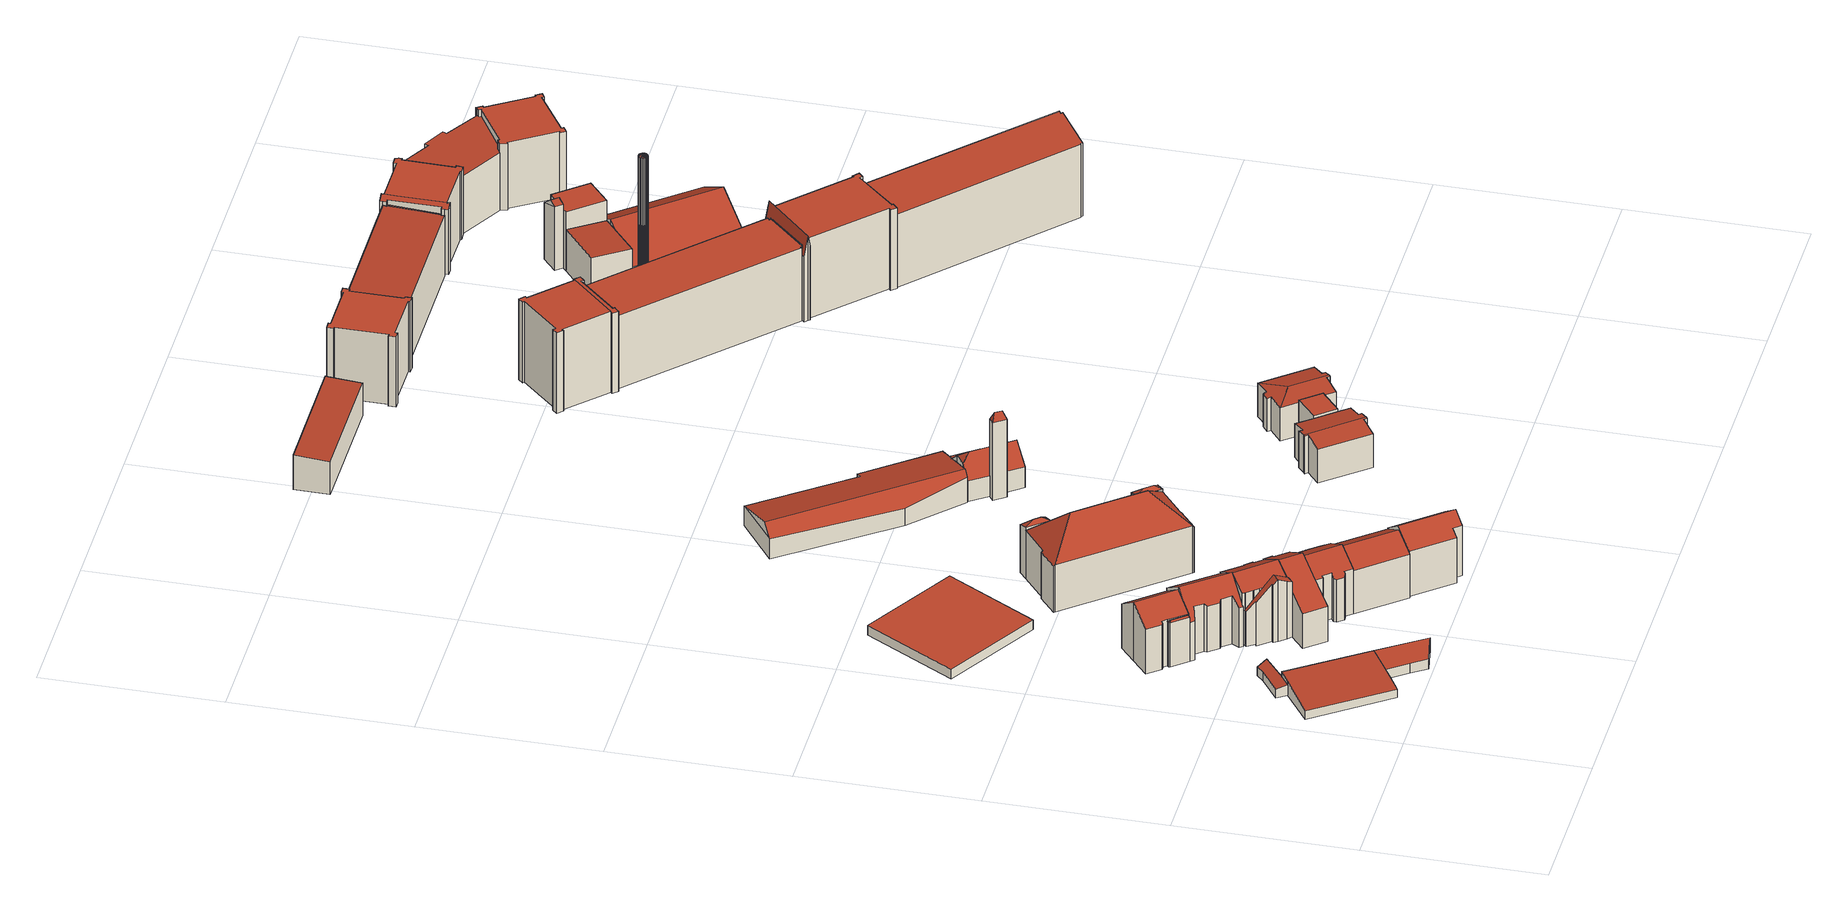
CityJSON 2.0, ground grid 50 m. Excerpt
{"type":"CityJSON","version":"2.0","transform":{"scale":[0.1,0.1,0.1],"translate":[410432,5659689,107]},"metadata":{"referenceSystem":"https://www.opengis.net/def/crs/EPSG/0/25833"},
"CityObjects":{
"building1":{"type":"Building","attributes":{"Dachtyp_tdc":"tdcPolyFlatRoof","Gemeindeschluessel":14612000,"Dachneigung":7.92,"QualitaetDacherkennung":82,"Geometrietyp2DReferenz":"3000","measuredHeight":4.88,"function":"31001_9998","roofType":"2100"},"geometry":[{"type":"Solid","lod":"2","boundaries":[[[[0,1,2,3]],[[1,4,5,2]],[[4,6,7,5]],[[6,8,9,7]],[[8,10,11,9]],[[10,12,13,11]],[[12,0,3,13]],[[12,10,8,6,4,1,0]],[[3,2,5,7,9,11,13]]]],"semantics":{"surfaces":[{"type":"WallSurface"},{"type":"RoofSurface"},{"type":"GroundSurface"}],"values":[[0,0,0,0,0,0,0,1,2]]}}]},
"building2":{"type":"Building","attributes":{"Dachtyp_tdc":"tdcPolyFlatRoof","Gemeindeschluessel":14612000,"Dachneigung":10.5,"QualitaetDacherkennung":64,"Geometrietyp2DReferenz":"3000","measuredHeight":3.31,"function":"31001_9998","roofType":"2100"},"geometry":[{"type":"Solid","lod":"2","boundaries":[[[[14,15,16,5]],[[15,17,18,16]],[[17,19,20,18]],[[19,21,22,20]],[[21,23,7,22]],[[21,19,17,15,14,23]],[[7,5,16,18,20,22]],[[23,14,5,7]]]],"semantics":{"surfaces":[{"type":"WallSurface"},{"type":"RoofSurface"},{"type":"GroundSurface"}],"values":[[0,0,0,0,0,1,2,0]]}}]},
"building3":{"type":"Building","attributes":{"Dachtyp_tdc":"tdcPolyFlatRoof","Gemeindeschluessel":14612000,"Dachneigung":13.44,"QualitaetDacherkennung":80,"Geometrietyp2DReferenz":"3000","measuredHeight":4.59,"function":"31001_9998","roofType":"2100"},"geometry":[{"type":"Solid","lod":"2","boundaries":[[[[24,25,26,27,28,29]],[[30,31,32,33,34,35]],[[29,28,31,30]],[[28,27,32,31]],[[27,26,33,32]],[[26,25,34,33]],[[25,24,35,34]],[[24,29,30,35]]]],"semantics":{"surfaces":[{"type":"RoofSurface"},{"type":"GroundSurface"},{"type":"WallSurface"}],"values":[[0,1,2,2,2,2,2,2]]}}]},
"building4":{"type":"Building","attributes":{"Gemeindeschluessel":14612000,"Geometrietyp2DReferenz":"3000","function":"31001_9998","roofType":"9999"},"children":["building4-1","building4-2"]},
"building4-1":{"type":"BuildingPart","attributes":{"Dachtyp_tdc":"tdcGableRoof","Dachneigung":33.68,"QualitaetDacherkennung":69,"Geometrietyp2DReferenz":"3000","measuredHeight":18.27,"roofType":"3100"},"parents":["building4"],"geometry":[{"type":"MultiSurface","lod":"2","boundaries":[[[36,37,38,39]],[[37,40,41,38]],[[40,42,43,41]],[[42,44,45,43]],[[44,46,47,45]],[[46,48,49,47]],[[48,50,51,49]],[[50,52,53,51]],[[52,54,55,53]],[[54,56,57,58,55]],[[59,36,39,60,61]],[[54,52,50,48,46,44]],[[44,42,40,37,36,59,56,54]],[[39,38,41,43,45,47,49,51,53,55,58,60]]],"semantics":{"surfaces":[{"type":"WallSurface"},{"type":"RoofSurface"},{"type":"GroundSurface"}],"values":[0,0,0,0,0,0,0,0,0,0,0,1,1,2]}}]},
"building4-2":{"type":"BuildingPart","attributes":{"Dachtyp_tdc":"tdcFreeFormRoof","Dachneigung":53.31,"QualitaetDacherkennung":22,"Geometrietyp2DReferenz":"3000","measuredHeight":14.38,"roofType":"5000"},"parents":["building4"],"geometry":[{"type":"MultiSurface","lod":"2","boundaries":[[[62,63,64,65]],[[63,66,67,64]],[[66,61,60,67]],[[57,62,65,58]],[[68,69,70,57,61]],[[68,61,66]],[[69,68,66,63]],[[70,69,63,62]],[[70,62,57]],[[65,64,67,60,58]]],"semantics":{"surfaces":[{"type":"WallSurface"},{"type":"RoofSurface"},{"type":"GroundSurface"}],"values":[0,0,0,0,1,1,1,1,1,2]}}]},
"building5":{"type":"Building","attributes":{"Dachtyp_tdc":"tdcGableRoof","Gemeindeschluessel":14612000,"Dachneigung":33.25,"QualitaetDacherkennung":69,"Geometrietyp2DReferenz":"3000","measuredHeight":19.3,"function":"31001_9998","roofType":"3100"},"geometry":[{"type":"Solid","lod":"2","boundaries":[[[[71,72,73,74]],[[72,75,76,73]],[[75,77,78,76]],[[77,79,80,78]],[[79,81,82,80]],[[81,83,84,82]],[[83,85,86,84]],[[85,87,65,86]],[[87,88,89,65]],[[88,90,53,89]],[[90,91,92,53]],[[91,93,94,92]],[[93,95,96,94]],[[95,97,98,96]],[[97,71,74,98]],[[93,91,90,88]],[[88,87,85,83,81,79,77,75,72,71,97,95,93]],[[74,73,76,78,80,82,84,86,65,89,53,92,94,96,98]]]],"semantics":{"surfaces":[{"type":"WallSurface"},{"type":"RoofSurface"},{"type":"GroundSurface"}],"values":[[0,0,0,0,0,0,0,0,0,0,0,0,0,0,0,1,1,2]]}}]},
"building6":{"type":"Building","attributes":{"Gemeindeschluessel":14612000,"Geometrietyp2DReferenz":"3000","function":"31001_9998","roofType":"9999"},"children":["building6-1","building6-2"]},
"building6-1":{"type":"BuildingPart","attributes":{"Dachtyp_tdc":"tdcGableRoof","Dachneigung":45.12,"QualitaetDacherkennung":21,"Geometrietyp2DReferenz":"3000","measuredHeight":19.23,"roofType":"3100"},"parents":["building6"],"geometry":[{"type":"MultiSurface","lod":"2","boundaries":[[[99,100,101,102]],[[100,103,104,101]],[[103,105,106,104]],[[107,108,109,110,111]],[[108,112,113,109]],[[112,114,115,113]],[[114,116,117,115]],[[116,118,119,117]],[[118,99,102,119]],[[114,112,108,107,120]],[[120,121,105,103,100,99,118,116,114]],[[102,101,104,106,122,110,109,113,115,117,119]]],"semantics":{"surfaces":[{"type":"WallSurface"},{"type":"RoofSurface"},{"type":"GroundSurface"}],"values":[0,0,0,0,0,0,0,0,0,1,1,2]}}]},
"building6-2":{"type":"BuildingPart","attributes":{"Dachtyp_tdc":"tdcGableRoof","Dachneigung":30.22,"QualitaetDacherkennung":64,"Geometrietyp2DReferenz":"3000","measuredHeight":19.33,"roofType":"3100"},"parents":["building6"],"geometry":[{"type":"MultiSurface","lod":"2","boundaries":[[[123,124,125,126]],[[124,127,128,125]],[[127,129,130,128]],[[129,131,132,130]],[[131,133,134,132]],[[133,135,136,134]],[[135,137,138,136]],[[137,111,110,138]],[[139,140,141,106,105]],[[140,142,143,141]],[[142,144,145,143]],[[144,146,147,145]],[[146,123,126,147]],[[142,140,139,121,148,111,137]],[[137,135,133,131,129,127,124,123,146,144,142]],[[126,125,128,130,132,134,136,138,110,122,106,141,143,145,147]]],"semantics":{"surfaces":[{"type":"WallSurface"},{"type":"RoofSurface"},{"type":"GroundSurface"}],"values":[0,0,0,0,0,0,0,0,0,0,0,0,0,1,1,2]}}]},
"building7":{"type":"Building","attributes":{"Dachtyp_tdc":"tdcGableRoof","Gemeindeschluessel":14612000,"Dachneigung":31.3,"QualitaetDacherkennung":40,"Geometrietyp2DReferenz":"3000","measuredHeight":19.33,"function":"31001_3032","roofType":"3100"},"geometry":[{"type":"Solid","lod":"2","boundaries":[[[[149,150,151,152]],[[150,153,109,151]],[[153,154,155,109]],[[154,156,136,155]],[[156,157,158,136]],[[157,159,160,158]],[[154,153,150,149,161,162]],[[162,163,164,159,157,156,154]],[[160,165,166,167,168,152,151,109,155,136,158]],[[159,164,165,160]],[[164,163,166,165]],[[163,162,167,166]],[[162,161,168,167]],[[161,149,152,168]]]],"semantics":{"surfaces":[{"type":"WallSurface"},{"type":"RoofSurface"},{"type":"GroundSurface"}],"values":[[0,0,0,0,0,0,1,1,2,0,0,0,0,0]]}}]},
"building8":{"type":"Building","attributes":{"name":"Anton Semjonowitsch Makarenko Schule","Dachtyp_tdc":"tdcPolyFlatRoof","Gemeindeschluessel":14612000,"Dachneigung":0,"QualitaetDacherkennung":0,"Geometrietyp2DReferenz":"3000","BezugspunktDach":"2000","measuredHeight":3,"function":"31001_3021"},"geometry":[{"type":"MultiSurface","lod":"2","boundaries":[[[169,170,171,172]],[[172,171,173,174]],[[171,170,175,173]],[[170,169,176,175]],[[169,172,174,176]],[[174,173,175,176]]],"semantics":{"surfaces":[{"type":"RoofSurface"},{"type":"WallSurface"},{"type":"GroundSurface"}],"values":[0,1,1,1,1,2]}}]},
"building9":{"type":"Building","attributes":{"Dachtyp_tdc":"tdcGableRoof","Gemeindeschluessel":14612000,"Dachneigung":30.06,"QualitaetDacherkennung":64,"Geometrietyp2DReferenz":"3000","measuredHeight":17.76,"function":"31001_9998","roofType":"3100"},"geometry":[{"type":"Solid","lod":"2","boundaries":[[[[177,178,179,180]],[[178,181,182,179]],[[181,183,184,182]],[[183,185,186,184]],[[185,187,188,186]],[[187,189,190,188]],[[189,191,168,190]],[[191,192,193,168]],[[192,194,166,193]],[[194,195,196,166]],[[195,197,198,196]],[[197,199,200,198]],[[199,201,202,200]],[[201,203,204,202]],[[203,205,206,204]],[[205,207,208,206]],[[207,209,210,208]],[[209,177,180,210]],[[205,203,201,199,197,195,194,192]],[[192,191,189,187,185,183,181,178,177,209,207,205]],[[180,179,182,184,186,188,190,168,193,166,196,198,200,202,204,206,208,210]]]],"semantics":{"surfaces":[{"type":"WallSurface"},{"type":"RoofSurface"},{"type":"GroundSurface"}],"values":[[0,0,0,0,0,0,0,0,0,0,0,0,0,0,0,0,0,0,1,1,2]]}}]},
"building10":{"type":"Building","attributes":{"Dachtyp_tdc":"tdcFreeFormRoof","Gemeindeschluessel":14612000,"Dachneigung":31.39,"QualitaetDacherkennung":74,"Geometrietyp2DReferenz":"3000","measuredHeight":17.34,"function":"31001_9998","roofType":"5000"},"geometry":[{"type":"Solid","lod":"2","boundaries":[[[[211,212,213,214]],[[212,215,216,213]],[[215,217,218,216]],[[217,211,214,218]],[[219,215,212,220]],[[217,219,220,211]],[[212,211,220]],[[217,215,219]],[[214,213,216,218]]]],"semantics":{"surfaces":[{"type":"WallSurface"},{"type":"RoofSurface"},{"type":"GroundSurface"}],"values":[[0,0,0,0,1,1,0,0,2]]}}]},
"building11":{"type":"Building","attributes":{"Dachtyp_tdc":"tdcFreeFormRoof","Gemeindeschluessel":14612000,"Dachneigung":35.27,"QualitaetDacherkennung":74,"Geometrietyp2DReferenz":"3000","measuredHeight":18.42,"function":"31001_9998","roofType":"5000"},"geometry":[{"type":"Solid","lod":"2","boundaries":[[[[221,222,216,223]],[[222,224,225,216]],[[224,226,227,225]],[[226,228,229,227]],[[228,230,231,229]],[[230,232,233,231]],[[232,221,223,233]],[[230,228,226,234,235,221,232]],[[234,224,222,235]],[[226,224,234]],[[222,221,235]],[[223,216,225,227,229,231,233]]]],"semantics":{"surfaces":[{"type":"WallSurface"},{"type":"RoofSurface"},{"type":"GroundSurface"}],"values":[[0,0,0,0,0,0,0,1,1,0,0,2]]}}]},
"building12":{"type":"Building","attributes":{"name":"Anton Semjonowitsch Makarenko Schule","Gemeindeschluessel":14612000,"Geometrietyp2DReferenz":"3000","function":"31001_3021","roofType":"9999"},"children":["building12-1","building12-2","building12-3"]},
"building12-1":{"type":"BuildingPart","attributes":{"Dachtyp_tdc":"tdcHipRoof","Dachneigung":43.15,"QualitaetDacherkennung":46,"Geometrietyp2DReferenz":"3000","measuredHeight":17.15,"roofType":"3200"},"parents":["building12"],"geometry":[{"type":"MultiSurface","lod":"2","boundaries":[[[236,237,238,239]],[[237,240,241,242,238]],[[243,236,239,244,245]],[[240,237,246]],[[236,243,247]],[[237,236,247,246]],[[243,240,246,247]],[[239,238,242,244]]],"semantics":{"surfaces":[{"type":"WallSurface"},{"type":"RoofSurface"},{"type":"GroundSurface"}],"values":[0,0,0,1,1,1,1,2]}}]},
"building12-2":{"type":"BuildingPart","attributes":{"Dachtyp_tdc":"tdcHipRoof","Dachneigung":42.47,"QualitaetDacherkennung":34,"Geometrietyp2DReferenz":"3000","measuredHeight":16.87,"roofType":"3200"},"parents":["building12"],"geometry":[{"type":"MultiSurface","lod":"2","boundaries":[[[248,249,250,251]],[[249,252,253,254,250]],[[255,248,251,256,257]],[[252,249,258]],[[248,255,259]],[[249,248,259,258]],[[255,252,258,259]],[[251,250,254,256]]],"semantics":{"surfaces":[{"type":"WallSurface"},{"type":"RoofSurface"},{"type":"GroundSurface"}],"values":[0,0,0,1,1,1,1,2]}}]},
"building12-3":{"type":"BuildingPart","attributes":{"Dachtyp_tdc":"tdcHipRoof","Dachneigung":44.49,"QualitaetDacherkennung":60,"Geometrietyp2DReferenz":"3000","measuredHeight":23.12,"roofType":"3200"},"parents":["building12"],"geometry":[{"type":"MultiSurface","lod":"2","boundaries":[[[253,260,261,254]],[[260,262,263,261]],[[262,264,265,263]],[[264,266,267,265]],[[266,268,269,267]],[[268,270,271,269]],[[270,272,273,271]],[[272,274,275,273]],[[274,245,244,275]],[[241,257,256,242]],[[245,274,272,270,268,276]],[[266,264,262,260,253,277]],[[268,266,277,276]],[[253,257,241,245,276,277]],[[254,261,263,265,267,269,271,273,275,244,242,256]]],"semantics":{"surfaces":[{"type":"WallSurface"},{"type":"RoofSurface"},{"type":"GroundSurface"}],"values":[0,0,0,0,0,0,0,0,0,0,1,1,1,1,2]}}]},
"building13":{"type":"Building","attributes":{"Dachtyp_tdc":"tdcFreeFormRoof","Gemeindeschluessel":14612000,"Dachneigung":13.57,"QualitaetDacherkennung":7,"Geometrietyp2DReferenz":"3000","measuredHeight":9.36,"function":"31001_3211","roofType":"5000"},"geometry":[{"type":"Solid","lod":"2","boundaries":[[[[278,279,280,281]],[[279,282,283,280]],[[282,284,285,283]],[[284,286,287,285]],[[286,288,289,287]],[[288,290,291,289]],[[290,278,281,291]],[[292,278,290,288,286,293]],[[282,279,292,293,284]],[[279,278,292]],[[286,284,293]],[[281,280,283,285,287,289,291]]]],"semantics":{"surfaces":[{"type":"WallSurface"},{"type":"RoofSurface"},{"type":"GroundSurface"}],"values":[[0,0,0,0,0,0,0,1,1,0,0,2]]}}]},
"building14":{"type":"Building","attributes":{"Gemeindeschluessel":14612000,"Geometrietyp2DReferenz":"3000","function":"31001_3211","roofType":"9999"},"children":["building14-1","building14-2","building14-3"]},
"building14-1":{"type":"BuildingPart","attributes":{"Dachtyp_tdc":"tdcPolyFlatRoof","Dachneigung":3.29,"QualitaetDacherkennung":80,"Geometrietyp2DReferenz":"3000","measuredHeight":3.35,"roofType":"2100"},"parents":["building14"],"geometry":[{"type":"MultiSurface","lod":"2","boundaries":[[[294,295,296,297]],[[298,299,300,301]],[[299,294,297,300]],[[299,298,295,294]],[[297,296,301,300]]],"semantics":{"surfaces":[{"type":"WallSurface"},{"type":"RoofSurface"},{"type":"GroundSurface"}],"values":[0,0,0,1,2]}}]},
"building14-2":{"type":"BuildingPart","attributes":{"Dachtyp_tdc":"tdcFreeFormRoof","Dachneigung":66.6,"QualitaetDacherkennung":4,"Geometrietyp2DReferenz":"3000","measuredHeight":26.53,"roofType":"5000"},"parents":["building14"],"geometry":[{"type":"MultiSurface","lod":"2","boundaries":[[[302,303,304,305,306]],[[303,307,308,304]],[[307,309,310,311,308]],[[312,309,307]],[[313,312,307,303]],[[313,303,302]],[[312,313,302,309]],[[305,304,308,311]]],"semantics":{"surfaces":[{"type":"WallSurface"},{"type":"RoofSurface"},{"type":"GroundSurface"}],"values":[0,0,0,1,1,1,1,2]}}]},
"building14-3":{"type":"BuildingPart","attributes":{"Dachtyp_tdc":"tdcGableAndHippedGRoof","Dachneigung":42.28,"QualitaetDacherkennung":55,"Geometrietyp2DReferenz":"3000","measuredHeight":11.47,"roofType":"9999"},"parents":["building14"],"geometry":[{"type":"MultiSurface","lod":"2","boundaries":[[[314,315,316,317]],[[315,318,319,316]],[[318,306,305,319]],[[310,320,321,311]],[[320,279,322,321]],[[279,323,324,322]],[[323,325,326,324]],[[325,327,298,301,326]],[[328,314,317,296,295]],[[325,323,329]],[[323,279,320,310,306,318,315,329]],[[315,314,328,327,325,329]],[[317,316,319,305,311,321,322,324,326,301,296]]],"semantics":{"surfaces":[{"type":"WallSurface"},{"type":"RoofSurface"},{"type":"GroundSurface"}],"values":[0,0,0,0,0,0,0,0,0,1,1,1,2]}}]},
"building15":{"type":"Building","attributes":{"Dachtyp_tdc":"tdcGableRoof","Gemeindeschluessel":14612000,"Dachneigung":10.03,"QualitaetDacherkennung":40,"Geometrietyp2DReferenz":"3000","measuredHeight":11.85,"function":"31001_9998","roofType":"3100"},"geometry":[{"type":"Solid","lod":"2","boundaries":[[[[330,331,332,333]],[[331,334,335,332]],[[334,336,337,335]],[[336,338,339,337]],[[338,340,341,339]],[[340,342,343,341]],[[342,344,345,343]],[[344,346,347,345]],[[346,348,349,347]],[[348,350,351,349]],[[350,352,353,351]],[[352,354,355,353]],[[354,356,357,355]],[[356,358,359,357]],[[358,360,361,359]],[[360,330,333,361]],[[356,354,352,350,348,346,344,342,340,338]],[[338,336,334,331,330,360,358,356]],[[333,332,335,337,339,341,343,345,347,349,351,353,355,357,359,361]]]],"semantics":{"surfaces":[{"type":"WallSurface"},{"type":"RoofSurface"},{"type":"GroundSurface"}],"values":[[0,0,0,0,0,0,0,0,0,0,0,0,0,0,0,0,1,1,2]]}}]},
"building16":{"type":"Building","attributes":{"Dachtyp_tdc":"tdcPolyFlatRoof","Gemeindeschluessel":14612000,"Dachneigung":0,"QualitaetDacherkennung":58,"Geometrietyp2DReferenz":"3000","measuredHeight":11.24,"function":"31001_9998","roofType":"1000"},"geometry":[{"type":"Solid","lod":"2","boundaries":[[[[362,363,349,364]],[[363,365,347,349]],[[365,366,367,347]],[[366,362,364,367]],[[366,365,363,362]],[[364,349,347,367]]]],"semantics":{"surfaces":[{"type":"WallSurface"},{"type":"RoofSurface"},{"type":"GroundSurface"}],"values":[[0,0,0,0,1,2]]}}]},
"building17":{"type":"Building","attributes":{"Dachtyp_tdc":"tdcHipAndGableRoof","Gemeindeschluessel":14612000,"Dachneigung":10.68,"QualitaetDacherkennung":40,"Geometrietyp2DReferenz":"3000","measuredHeight":11.72,"function":"31001_9998","roofType":"5000"},"geometry":[{"type":"Solid","lod":"2","boundaries":[[[[368,369,370,371]],[[369,372,373,370]],[[372,374,375,373]],[[374,376,377,375]],[[376,378,364,377]],[[378,379,367,364]],[[379,380,381,367]],[[380,382,383,381]],[[382,384,385,383]],[[384,386,387,385]],[[386,388,389,387]],[[388,390,391,389]],[[390,392,393,391]],[[392,394,395,393]],[[394,368,371,395]],[[390,388,386,384,382,380,396]],[[380,379,378,376,374,372,369,396]],[[369,368,394,392,390,396]],[[371,370,373,375,377,364,367,381,383,385,387,389,391,393,395]]]],"semantics":{"surfaces":[{"type":"WallSurface"},{"type":"RoofSurface"},{"type":"GroundSurface"}],"values":[[0,0,0,0,0,0,0,0,0,0,0,0,0,0,0,1,1,1,2]]}}]},
"building18":{"type":"Building","attributes":{"Dachtyp_tdc":"tdcPolyFlatRoof","Gemeindeschluessel":14612000,"Dachneigung":3.24,"QualitaetDacherkennung":82,"Geometrietyp2DReferenz":"3000","measuredHeight":10.81,"function":"31001_9998","roofType":"2100"},"geometry":[{"type":"Solid","lod":"2","boundaries":[[[[397,398,399,400]],[[398,401,402,399]],[[401,403,404,402]],[[403,397,400,404]],[[403,401,398,397]],[[400,399,402,404]]]],"semantics":{"surfaces":[{"type":"WallSurface"},{"type":"RoofSurface"},{"type":"GroundSurface"}],"values":[[0,0,0,0,1,2]]}}]},
"building19":{"type":"Building","attributes":{"Gemeindeschluessel":14612000,"Geometrietyp2DReferenz":"3000","function":"31001_9998","roofType":"9999"},"children":["building19-1","building19-2"]},
"building19-1":{"type":"BuildingPart","attributes":{"Dachtyp_tdc":"tdcPolyFlatRoof","Dachneigung":3.79,"QualitaetDacherkennung":48,"Geometrietyp2DReferenz":"3000","measuredHeight":25.16,"roofType":"2100"},"parents":["building19"],"geometry":[{"type":"MultiSurface","lod":"2","boundaries":[[[405,406,407,408]],[[406,409,410,407]],[[409,411,412,410]],[[411,413,414,412]],[[413,415,416,414]],[[415,417,418,416]],[[417,419,420,418]],[[419,421,422,420]],[[421,423,424,422]],[[423,425,426,424]],[[425,427,428,426]],[[427,425,423,421,419,417,415,413,411,409,406,405]],[[408,407,410,412,414,416,418,420,422,424,426,428]]],"semantics":{"surfaces":[{"type":"WallSurface"},{"type":"RoofSurface"},{"type":"GroundSurface"}],"values":[0,0,0,0,0,0,0,0,0,0,0,1,2]}}]},
"building19-2":{"type":"BuildingPart","attributes":{"Dachtyp_tdc":"tdcPolyFlatRoof","Dachneigung":0,"QualitaetDacherkennung":73,"Geometrietyp2DReferenz":"3000","measuredHeight":25.21,"roofType":"1000"},"parents":["building19"],"geometry":[{"type":"MultiSurface","lod":"2","boundaries":[[[429,430,431,428,427]],[[430,432,433,431]],[[432,434,435,433]],[[434,436,437,435]],[[436,438,439,437]],[[438,440,441,439]],[[440,442,443,441]],[[442,444,445,443]],[[444,446,447,445]],[[446,448,449,447]],[[448,450,408,449]],[[450,405,408]],[[448,446,444,442,440,438,436,434,432,430,429,450]],[[428,431,433,435,437,439,441,443,445,447,449,408]]],"semantics":{"surfaces":[{"type":"WallSurface"},{"type":"RoofSurface"},{"type":"GroundSurface"}],"values":[0,0,0,0,0,0,0,0,0,0,0,0,1,2]}}]},
"building20":{"type":"Building","attributes":{"Dachtyp_tdc":"tdcPolyFlatRoof","Gemeindeschluessel":14612000,"Dachneigung":0,"QualitaetDacherkennung":68,"Geometrietyp2DReferenz":"3000","measuredHeight":21.85,"function":"31001_9998","roofType":"1000"},"geometry":[{"type":"Solid","lod":"2","boundaries":[[[[451,452,453,454]],[[452,455,456,453]],[[455,457,458,456]],[[457,459,460,458]],[[459,461,462,460]],[[461,463,464,462]],[[463,465,466,464]],[[465,467,468,466]],[[467,469,470,468]],[[469,471,472,470]],[[471,473,474,472]],[[473,475,476,474]],[[475,477,478,476]],[[477,479,480,478]],[[479,481,482,480]],[[481,483,484,482]],[[483,485,486,484]],[[485,487,488,486]],[[487,489,490,488]],[[489,491,492,490]],[[491,493,494,492]],[[493,451,454,494]],[[493,491,489,487,485,483,481,479,477,475,473,471,469,467,465,463,461,459,457,455,452,451]],[[454,453,456,458,460,462,464,466,468,470,472,474,476,478,480,482,484,486,488,490,492,494]]]],"semantics":{"surfaces":[{"type":"WallSurface"},{"type":"RoofSurface"},{"type":"GroundSurface"}],"values":[[0,0,0,0,0,0,0,0,0,0,0,0,0,0,0,0,0,0,0,0,0,0,1,2]]}}]},
"building21":{"type":"Building","attributes":{"Dachtyp_tdc":"tdcPolyFlatRoof","Gemeindeschluessel":14612000,"Dachneigung":0,"QualitaetDacherkennung":43,"Geometrietyp2DReferenz":"3000","measuredHeight":22.69,"function":"31001_9998","roofType":"1000"},"geometry":[{"type":"Solid","lod":"2","boundaries":[[[[495,496,420,422]],[[496,497,418,420]],[[497,498,416,418]],[[498,499,414,416]],[[499,500,412,414]],[[500,501,502,412]],[[501,503,504,502]],[[503,505,506,504]],[[507,508,509,510]],[[508,511,512,509]],[[511,495,422,512]],[[511,508,507,505,503,501,500,499,498,497,496,495]],[[422,420,418,416,414,412,502,504,506,510,509,512]],[[505,507,510,506]]]],"semantics":{"surfaces":[{"type":"WallSurface"},{"type":"RoofSurface"},{"type":"GroundSurface"}],"values":[[0,0,0,0,0,0,0,0,0,0,0,1,2,0]]}}]},
"building22":{"type":"Building","attributes":{"Gemeindeschluessel":14612000,"Geometrietyp2DReferenz":"3000","function":"31001_9998","roofType":"9999"},"children":["building22-1","building22-2","building22-3"]},
"building22-1":{"type":"BuildingPart","attributes":{"Dachtyp_tdc":"tdcPolyFlatRoof","Dachneigung":2.85,"QualitaetDacherkennung":74,"Geometrietyp2DReferenz":"3000","measuredHeight":19.66,"roofType":"2100"},"parents":["building22"],"geometry":[{"type":"MultiSurface","lod":"2","boundaries":[[[513,514,515,516,517,518,519,520,521]],[[522,523,516,515]],[[524,525,514,513]],[[525,522,515,514]],[[526,527,518,517]],[[527,528,519,518]],[[528,529,520,519]],[[529,530,521,520]],[[530,529,528,527,526,523,522,525,524,531]]],"semantics":{"surfaces":[{"type":"GroundSurface"},{"type":"WallSurface"},{"type":"RoofSurface"}],"values":[0,1,1,1,1,1,1,1,2]}}]},
"building22-2":{"type":"BuildingPart","attributes":{"Dachtyp_tdc":"tdcPolyFlatRoof","Dachneigung":3.04,"QualitaetDacherkennung":96,"Geometrietyp2DReferenz":"3000","measuredHeight":19.64,"roofType":"2100"},"parents":["building22"],"geometry":[{"type":"MultiSurface","lod":"2","boundaries":[[[532,533,534,535]],[[533,524,513,534]],[[536,532,535,521,530]],[[536,531,524,533,532]],[[535,534,513,521]]],"semantics":{"surfaces":[{"type":"WallSurface"},{"type":"RoofSurface"},{"type":"GroundSurface"}],"values":[0,0,0,1,2]}}]},
"building22-3":{"type":"BuildingPart","attributes":{"Dachtyp_tdc":"tdcPolyFlatRoof","Dachneigung":0,"QualitaetDacherkennung":49,"Geometrietyp2DReferenz":"3000","measuredHeight":21.23,"roofType":"1000"},"parents":["building22"],"geometry":[{"type":"MultiSurface","lod":"2","boundaries":[[[537,538,539,540]],[[538,541,526,517,539]],[[541,538,537,542]],[[516,540,539,517]],[[542,537,540,516,523]]],"semantics":{"surfaces":[{"type":"WallSurface"},{"type":"RoofSurface"},{"type":"GroundSurface"}],"values":[0,0,1,2,0]}}]},
"building23":{"type":"Building","attributes":{"name":"Staatsbetrieb Sächsische Informatik Dienste","Gemeindeschluessel":14612000,"Geometrietyp2DReferenz":"3000","function":"31001_3010","roofType":"9999"},"children":["building23-1","building23-2"]},
"building23-1":{"type":"BuildingPart","attributes":{"Dachtyp_tdc":"tdcPolyFlatRoof","Dachneigung":0,"QualitaetDacherkennung":77,"Geometrietyp2DReferenz":"3000","measuredHeight":25.06,"roofType":"1000"},"parents":["building23"],"geometry":[{"type":"MultiSurface","lod":"2","boundaries":[[[543,544,545,546]],[[544,547,548,545]],[[547,549,550,548]],[[549,551,552,550]],[[551,553,554,552]],[[553,555,556,554]],[[555,557,558,556]],[[557,559,560,558]],[[559,561,562,560]],[[561,563,564,562]],[[563,565,566,564]],[[565,567,568,566]],[[567,569,570,568]],[[569,571,572,573,570]],[[543,546,574]],[[544,571,569,567,565,563,561,559,557,555,553,551,549,547,544,543]],[[545,548,550,552,554,556,558,560,562,564,566,568,570,573,545,546]]],"semantics":{"surfaces":[{"type":"WallSurface"},{"type":"RoofSurface"},{"type":"GroundSurface"}],"values":[0,0,0,0,0,0,0,0,0,0,0,0,0,0,0,1,2]}}]},
"building23-2":{"type":"BuildingPart","attributes":{"Dachtyp_tdc":"tdcFreeFormRoof","Dachneigung":79.22,"QualitaetDacherkennung":27,"Geometrietyp2DReferenz":"3000","measuredHeight":26.76,"roofType":"5000"},"parents":["building23"],"geometry":[{"type":"MultiSurface","lod":"2","boundaries":[[[572,575,576,573]],[[575,577,578,576]],[[577,579,580,578]],[[579,581,582,580]],[[581,583,584,582]],[[583,585,586,584]],[[585,587,588,586]],[[587,589,590,588]],[[589,591,592,590]],[[591,593,594,592]],[[593,595,596,594]],[[595,597,598,596]],[[595,593,591,589,587,585,583,581,579,577]],[[577,575,572,599,574,597,595]],[[576,578,580,582,584,586,588,590,592,594,596,598,546,545,573]]],"semantics":{"surfaces":[{"type":"WallSurface"},{"type":"RoofSurface"},{"type":"GroundSurface"}],"values":[0,0,0,0,0,0,0,0,0,0,0,0,1,1,2]}}]},
"building24":{"type":"Building","attributes":{"Stand_DGM":"2016","Stand_Basis-DLM":"2021","Gemeindeschluessel":"14612000","ObjektHoehe":42,"Stand_Laserscan":"2016","BodenHoehe":110.89,"Stand_3D-Stadtmodell":"2023","Geometrietyp2DReferenz":1000,"AbsoluteHoehe":152.89,"measuredHeight":42,"function":"51002_1290","roofType":"9999"},"geometry":[{"type":"MultiSurface","lod":"2","boundaries":[[[600,601,602]],[[600,602,603]],[[600,603,604]],[[600,604,605]],[[600,605,606]],[[600,606,607]],[[600,607,608]],[[600,608,609]],[[600,609,610]],[[600,610,611]],[[600,611,612]],[[600,612,613]],[[600,613,614]],[[600,614,615]],[[600,615,616]],[[600,616,617]],[[600,617,618]],[[600,618,619]],[[602,601,620]],[[602,620,621]],[[601,600,622]],[[601,622,620]],[[600,619,623]],[[600,623,622]],[[619,618,624]],[[619,624,623]],[[618,617,625]],[[618,625,624]],[[617,616,626]],[[617,626,625]],[[616,615,627]],[[616,627,626]],[[615,614,628]],[[615,628,627]],[[614,613,629]],[[614,629,628]],[[613,612,630]],[[613,630,629]],[[612,611,631]],[[612,631,630]],[[611,610,632]],[[611,632,631]],[[610,609,633]],[[610,633,632]],[[609,608,634]],[[609,634,633]],[[608,607,635]],[[608,635,634]],[[607,606,636]],[[607,636,635]],[[606,605,637]],[[606,637,636]],[[605,604,638]],[[605,638,637]],[[604,603,639]],[[604,639,638]],[[603,602,621]],[[603,621,639]],[[639,621,620]],[[639,620,622]],[[639,622,623]],[[639,623,624]],[[639,624,625]],[[639,625,626]],[[639,626,627]],[[639,627,628]],[[639,628,629]],[[639,629,630]],[[639,630,631]],[[639,631,632]],[[639,632,633]],[[639,633,634]],[[639,634,635]],[[639,635,636]],[[639,636,637]],[[639,637,638]]],"semantics":{"surfaces":[{"type":"RoofSurface"},{"type":"WallSurface"},{"type":"GroundSurface"}],"values":[0,0,0,0,0,0,0,0,0,0,0,0,0,0,0,0,0,0,1,1,1,1,1,1,1,1,1,1,1,1,1,1,1,1,1,1,1,1,1,1,1,1,1,1,1,1,1,1,1,1,1,1,1,1,1,1,1,1,2,2,2,2,2,2,2,2,2,2,2,2,2,2,2,2,2,2]}}]},
"building25":{"type":"Building","attributes":{"Dachtyp_tdc":"tdcPolyFlatRoof","Gemeindeschluessel":14612000,"Dachneigung":3.88,"QualitaetDacherkennung":70,"Geometrietyp2DReferenz":"3000","measuredHeight":12.96,"function":"31001_9998","roofType":"2100"},"geometry":[{"type":"Solid","lod":"2","boundaries":[[[[640,641,642,643]],[[641,644,645,642]],[[644,646,647,645]],[[646,640,643,647]],[[646,644,641,640]],[[643,642,645,647]]]],"semantics":{"surfaces":[{"type":"WallSurface"},{"type":"RoofSurface"},{"type":"GroundSurface"}],"values":[[0,0,0,0,1,2]]}}]},
"building26":{"type":"Building","attributes":{"Gemeindeschluessel":14612000,"Geometrietyp2DReferenz":"3000","function":"31001_9998","roofType":"9999"},"children":["building26-1","building26-2"]},
"building26-1":{"type":"BuildingPart","attributes":{"Dachtyp_tdc":"tdcPolyFlatRoof","Dachneigung":0,"QualitaetDacherkennung":64,"Geometrietyp2DReferenz":"3000","measuredHeight":18.41,"roofType":"1000"},"parents":["building26"],"geometry":[{"type":"MultiSurface","lod":"2","boundaries":[[[648,649,645,647]],[[649,650,651,645]],[[652,653,654,655,656]],[[653,657,658,654]],[[657,648,647,658]],[[657,653,652,659,650,649,648]],[[647,645,651,655,654,658]]],"semantics":{"surfaces":[{"type":"WallSurface"},{"type":"RoofSurface"},{"type":"GroundSurface"}],"values":[0,0,0,0,0,1,2]}}]},
"building26-2":{"type":"BuildingPart","attributes":{"Dachtyp_tdc":"tdcGableRoof","Dachneigung":38.95,"QualitaetDacherkennung":36,"Geometrietyp2DReferenz":"3000","measuredHeight":20.48,"roofType":"3100"},"parents":["building26"],"geometry":[{"type":"MultiSurface","lod":"2","boundaries":[[[660,656,655,661]],[[662,663,664,651,650]],[[663,660,661,664]],[[662,659,656,665]],[[660,663,666]],[[656,660,666,665]],[[663,662,665,666]],[[661,655,651,664]]],"semantics":{"surfaces":[{"type":"WallSurface"},{"type":"RoofSurface"},{"type":"GroundSurface"}],"values":[0,0,0,0,0,1,1,2]}}]},
"building27":{"type":"Building","attributes":{"Dachtyp_tdc":"tdcGableRoof","Gemeindeschluessel":14612000,"Dachneigung":31.66,"QualitaetDacherkennung":60,"Geometrietyp2DReferenz":"3000","measuredHeight":13.97,"function":"31001_9998","roofType":"3100"},"geometry":[{"type":"Solid","lod":"2","boundaries":[[[[667,668,669,670]],[[668,671,672,669]],[[671,673,674,672]],[[673,675,676,674]],[[675,677,678,676]],[[677,679,680,678]],[[679,681,682,680]],[[681,683,684,682]],[[683,685,686,684]],[[685,667,670,686]],[[681,679,677,675,673,671]],[[671,668,667,685,683,681]],[[670,669,672,674,676,678,680,682,684,686]]]],"semantics":{"surfaces":[{"type":"WallSurface"},{"type":"RoofSurface"},{"type":"GroundSurface"}],"values":[[0,0,0,0,0,0,0,0,0,0,1,1,2]]}}]},
"building28":{"type":"Building","attributes":{"Dachtyp_tdc":"tdcPolyFlatRoof","Gemeindeschluessel":14612000,"Dachneigung":0,"QualitaetDacherkennung":46,"Geometrietyp2DReferenz":"3000","measuredHeight":22.8,"function":"31001_9998","roofType":"1000"},"geometry":[{"type":"Solid","lod":"2","boundaries":[[[[687,688,689,690]],[[688,691,692,689]],[[691,693,694,692]],[[693,695,696,694]],[[695,697,698,696]],[[697,699,700,698]],[[699,701,702,700]],[[701,703,704,702]],[[703,705,706,704]],[[705,707,708,706]],[[707,709,710,708]],[[709,687,690,710]],[[709,707,705,703,701,699,697,695,693,691,688,687]],[[690,689,692,694,696,698,700,702,704,706,708,710]]]],"semantics":{"surfaces":[{"type":"WallSurface"},{"type":"RoofSurface"},{"type":"GroundSurface"}],"values":[[0,0,0,0,0,0,0,0,0,0,0,0,1,2]]}}]},
"building29":{"type":"Building","attributes":{"Gemeindeschluessel":14612000,"Geometrietyp2DReferenz":"3000","function":"31001_9998","roofType":"9999"},"children":["building29-1","building29-2"]},
"building29-1":{"type":"BuildingPart","attributes":{"Dachtyp_tdc":"tdcPolyFlatRoof","Dachneigung":0,"QualitaetDacherkennung":81,"Geometrietyp2DReferenz":"3000","measuredHeight":21.19,"roofType":"1000"},"parents":["building29"],"geometry":[{"type":"MultiSurface","lod":"2","boundaries":[[[711,712,713,714]],[[712,715,716,713]],[[715,717,718,716]],[[717,719,720,718]],[[719,721,722,720]],[[721,723,724,722]],[[723,725,726,724]],[[725,727,728,726]],[[727,729,730,728]],[[729,731,732,730]],[[731,733,734,732]],[[733,735,736,734]],[[737,735,733,731,729,727,725,723,721,719,717,715,712,711]],[[713,716,718,720,722,724,726,728,730,732,734,736,714]]],"semantics":{"surfaces":[{"type":"WallSurface"},{"type":"RoofSurface"},{"type":"GroundSurface"}],"values":[0,0,0,0,0,0,0,0,0,0,0,0,1,2]}}]},
"building29-2":{"type":"BuildingPart","attributes":{"Dachtyp_tdc":"tdcPolyFlatRoof","Dachneigung":27.08,"QualitaetDacherkennung":71,"Geometrietyp2DReferenz":"3000","measuredHeight":21.21,"roofType":"2100"},"parents":["building29"],"geometry":[{"type":"MultiSurface","lod":"2","boundaries":[[[735,738,739,736]],[[738,740,741,739]],[[740,742,743,741]],[[742,744,745,743]],[[744,746,747,745]],[[746,748,749,747]],[[748,750,751,749]],[[750,752,753,751]],[[752,754,755,753]],[[754,756,757,755]],[[756,758,759,757]],[[758,711,714,759]],[[758,756,754,752,750,748,746,744,742,740,738,735,737,711]],[[736,739,741,743,745,747,749,751,753,755,757,759,714]]],"semantics":{"surfaces":[{"type":"WallSurface"},{"type":"RoofSurface"},{"type":"GroundSurface"}],"values":[0,0,0,0,0,0,0,0,0,0,0,0,1,2]}}]},
"building30":{"type":"Building","attributes":{"Dachtyp_tdc":"tdcPolyFlatRoof","Gemeindeschluessel":14612000,"Dachneigung":3.31,"QualitaetDacherkennung":68,"Geometrietyp2DReferenz":"3000","measuredHeight":18.86,"function":"31001_9998","roofType":"2100"},"geometry":[{"type":"Solid","lod":"2","boundaries":[[[[760,761,762,763]],[[761,764,765,762]],[[761,760,766,767,768,769,770,771,772,773,774,775,776,777,778,764]],[[765,779,780,781,782,783,784,785,786,787,788,789,790,791,763,762]],[[764,778,779,765]],[[778,777,780,779]],[[777,776,781,780]],[[776,775,782,781]],[[775,774,783,782]],[[774,773,784,783]],[[773,772,785,784]],[[772,771,786,785]],[[771,770,787,786]],[[770,769,788,787]],[[769,768,789,788]],[[768,767,790,789]],[[767,766,791,790]],[[766,760,763,791]]]],"semantics":{"surfaces":[{"type":"WallSurface"},{"type":"RoofSurface"},{"type":"GroundSurface"}],"values":[[0,0,1,2,0,0,0,0,0,0,0,0,0,0,0,0,0,0]]}}]},
"building31":{"type":"Building","attributes":{"Dachtyp_tdc":"tdcPolyFlatRoof","Gemeindeschluessel":14612000,"Dachneigung":0,"QualitaetDacherkennung":63,"Geometrietyp2DReferenz":"3000","measuredHeight":20.65,"function":"31001_9998","roofType":"1000"},"geometry":[{"type":"Solid","lod":"2","boundaries":[[[[792,793,794,795]],[[793,796,797,794]],[[796,798,799,797]],[[798,800,801,799]],[[800,802,803,801]],[[802,804,805,803]],[[804,806,807,805]],[[806,808,809,807]],[[808,810,811,809]],[[810,812,813,811]],[[812,814,815,813]],[[814,816,817,815]],[[816,818,819,817]],[[818,820,821,819]],[[820,822,823,821]],[[822,824,825,823]],[[824,826,827,825]],[[826,828,829,827]],[[828,830,831,829]],[[830,832,833,831]],[[832,834,835,833]],[[834,836,837,835]],[[836,838,839,837]],[[838,792,795,839]],[[838,836,834,832,830,828,826,824,822,820,818,816,814,812,810,808,806,804,802,800,798,796,793,792]],[[795,794,797,799,801,803,805,807,809,811,813,815,817,819,821,823,825,827,829,831,833,835,837,839]]]],"semantics":{"surfaces":[{"type":"WallSurface"},{"type":"RoofSurface"},{"type":"GroundSurface"}],"values":[[0,0,0,0,0,0,0,0,0,0,0,0,0,0,0,0,0,0,0,0,0,0,0,0,1,2]]}}]}
},
"vertices":[
[150,51,65],[0,260,65],[0,260,39],[150,51,39],[97,329,82],[97,329,39],[130,352,87],[130,352,39],[278,143,87],[278,143,39],[222,102,78],[222,102,39],[191,80,72],[191,80,39],
[97,329,71],[78,356,65],[78,356,39],[145,405,66],[145,405,39],[167,426,66],[167,426,39],[199,408,72],[199,408,39],[130,352,72],
[359,14,84],[368,15,86],[278,143,86],[222,102,70],[265,43,70],[295,1,70],[295,1,40],[265,43,40],[222,102,40],[278,143,40],[368,15,40],[359,14,40],
[150,675,181],[146,671,177],[146,671,37],[150,675,37],[142,671,175],[142,671,37],[112,708,176],[112,708,37],[163,752,220],[163,752,37],[213,795,175],[213,795,37],[222,786,175],[222,786,37],[227,777,176],[227,777,37],[297,695,175],[297,695,37],[245,653,220],[245,653,37],[199,615,181],[199,615,175],[199,615,37],[161,662,181],[161,662,37],[161,662,175],
[192,610,175],[156,654,175],[156,654,37],[192,610,37],[156,658,175],[156,658,37],[160,656,180],[161,655,181],[193,616,181],
[284,500,160],[296,522,186],[296,522,37],[284,500,37],[275,547,186],[275,547,37],[268,547,180],[268,547,37],[245,576,180],[245,576,37],[245,584,186],[245,584,37],[227,607,186],[227,607,37],[202,599,159],[202,599,37],[192,610,158],[242,651,230],[242,651,37],[297,695,184],[393,576,184],[393,576,37],[339,532,230],[339,532,37],[293,494,164],[293,494,37],[291,491,160],[291,491,37],
[300,459,171],[305,462,171],[305,462,38],[300,459,38],[290,483,146],[290,483,38],[297,489,146],[297,489,38],[378,393,210],[359,377,210],[359,377,38],[378,393,38],[378,393,201],[349,389,217],[349,389,38],[332,409,230],[332,409,38],[324,420,216],[324,420,38],[329,424,216],[329,424,38],[351,425,230],[332,448,201],[351,425,38],
[413,552,188],[439,521,188],[439,521,38],[413,552,38],[446,526,183],[446,526,38],[463,506,183],[463,506,38],[456,500,188],[456,500,38],[466,489,188],[466,489,38],[476,476,188],[476,476,38],[421,429,231],[421,429,38],[297,489,200],[293,494,200],[293,494,38],[336,529,231],[336,529,38],[393,576,188],[393,576,38],[397,572,188],[397,572,38],[351,425,201],
[360,284,147],[314,339,147],[314,339,38],[360,284,38],[359,377,183],[420,428,231],[420,428,38],[476,476,189],[484,483,183],[484,483,38],[501,463,183],[501,463,38],[422,338,197],[464,374,231],[521,422,189],[493,456,189],[493,456,38],[521,422,38],[464,374,38],[422,338,38],
[26,1203,32],[293,1048,32],[441,1303,32],[174,1458,32],[441,1303,2],[174,1458,2],[293,1048,2],[26,1203,2],
[478,265,175],[467,263,170],[467,263,38],[478,265,38],[452,281,170],[452,281,38],[453,289,173],[453,289,38],[463,297,181],[463,297,38],[445,318,181],[445,318,38],[441,315,178],[441,315,38],[422,338,178],[472,380,215],[472,380,38],[521,422,180],[553,385,179],[553,385,38],[555,387,178],[555,387,38],[581,355,178],[581,355,38],[579,354,179],[579,354,38],[598,331,179],[598,331,38],[548,289,215],[548,289,38],[498,248,178],[498,248,38],[482,268,178],[482,268,38],
[498,248,172],[598,331,174],[598,331,37],[498,248,37],[701,204,175],[701,204,37],[603,123,172],[603,123,37],[652,163,211],[548,289,211],
[608,126,178],[701,204,178],[608,126,37],[808,77,178],[808,77,37],[743,23,204],[743,23,37],[732,14,194],[732,14,37],[714,35,194],[714,35,37],[697,20,178],[697,20,37],[761,38,221],[655,165,221],
[487,1127,189],[534,1071,189],[534,1071,39],[487,1127,39],[509,1051,198],[509,1051,189],[509,1051,39],[463,1107,198],[463,1107,39],[463,1107,189],[500,1076,211],[488,1090,211],
[692,880,190],[740,822,190],[740,822,39],[692,880,39],[715,802,198],[715,802,189],[715,802,39],[668,859,198],[668,859,39],[668,859,189],[711,826,208],[692,849,208],
[639,739,187],[639,739,39],[642,736,183],[642,736,39],[587,690,182],[587,690,39],[584,693,186],[584,693,39],[331,998,186],[331,998,39],[329,1001,182],[329,1001,39],[384,1047,183],[384,1047,39],[387,1044,187],[387,1044,39],[453,987,270],[596,814,270],
[910,1430,89],[779,1334,109],[779,1334,31],[910,1430,31],[641,1467,84],[641,1467,31],[413,1772,93],[413,1772,31],[546,1871,93],[546,1871,31],[743,1609,94],[743,1609,31],[759,1621,89],[759,1621,31],[792,1343,125],[440,1792,125],
[971,1346,68],[925,1312,71],[925,1312,38],[971,1346,38],[863,1396,71],[910,1430,68],[910,1430,38],[863,1396,38],
[833,1249,280],[817,1238,280],[817,1238,38],[833,1249,38],[833,1249,103],[793,1270,280],[793,1270,38],[809,1282,280],[809,1282,102],[809,1282,38],[807,1268,303],[819,1251,303],
[957,1268,101],[912,1234,153],[912,1234,38],[957,1268,38],[868,1202,103],[868,1202,38],[773,1330,102],[773,1330,38],[779,1334,38],[801,1350,134],[801,1350,38],[834,1374,134],[834,1374,38],[863,1396,101],[925,1312,101],[831,1343,153],
[1160,349,143],[1058,472,143],[1058,472,38],[1160,349,38],[1099,506,155],[1099,506,38],[1092,514,155],[1092,514,38],[1097,518,156],[1097,518,38],[1117,535,151],[1117,535,38],[1124,527,151],[1124,527,38],[1160,556,143],[1160,556,38],[1194,514,143],[1194,514,38],[1239,460,143],[1239,460,38],[1262,432,143],[1262,432,38],[1227,403,151],[1227,403,38],[1233,396,151],[1233,396,38],[1212,379,156],[1212,379,38],[1208,375,155],[1208,375,38],[1202,383,155],[1202,383,38],
[1302,514,150],[1239,460,150],[1302,514,38],[1194,514,150],[1257,568,150],[1257,568,38],
[1394,529,151],[1378,515,155],[1378,515,38],[1394,529,38],[1373,512,154],[1373,512,38],[1367,519,154],[1367,519,38],[1326,485,142],[1326,485,38],[1302,514,142],[1257,568,142],[1223,609,142],[1223,609,38],[1265,643,143],[1265,643,38],[1258,651,140],[1258,651,38],[1278,667,140],[1278,667,38],[1285,660,143],[1285,660,38],[1320,691,142],[1320,691,38],[1423,565,142],[1423,565,38],[1388,537,151],[1388,537,38],[1303,606,155],
[453,2944,127],[453,3042,133],[453,3042,25],[453,2944,25],[822,3043,133],[822,3043,25],[822,2944,127],[822,2944,25],
[1172,2464,288],[1176,2469,288],[1176,2469,37],[1172,2464,37],[1192,2454,287],[1192,2454,37],[1184,2446,287],[1184,2446,37],[1178,2440,287],[1178,2440,37],[1172,2446,288],[1172,2446,37],[1071,2340,288],[1071,2340,37],[1075,2336,287],[1075,2336,37],[1069,2330,287],[1069,2330,37],[1061,2322,287],[1061,2322,37],[1047,2336,288],[1047,2336,37],[1052,2341,288],[1052,2341,37],
[1052,2341,289],[945,2444,289],[945,2444,37],[941,2440,289],[941,2440,37],[926,2454,289],[926,2454,37],[940,2468,289],[940,2468,37],[946,2462,289],[946,2462,37],[1047,2568,289],[1047,2568,37],[1043,2572,289],[1043,2572,37],[1056,2585,289],[1056,2585,37],[1071,2571,289],[1071,2571,37],[1066,2566,289],[1066,2566,37],[1172,2464,289],
[901,3053,244],[901,3047,244],[901,3047,25],[901,3053,25],[1047,3047,244],[1047,3047,25],[1047,3053,244],[1047,3053,25],[1065,3053,244],[1065,3053,25],[1065,3043,244],[1065,3043,25],[1065,3034,244],[1065,3034,25],[1057,3034,244],[1057,3034,25],[1057,2887,244],[1057,2887,25],[1063,2887,244],[1063,2887,25],[1063,2880,244],[1063,2880,25],[1063,2869,244],[1063,2869,25],[1044,2869,244],[1044,2869,25],[1044,2875,244],[1044,2875,25],[899,2875,244],[899,2875,25],[899,2869,244],[899,2869,25],[880,2869,244],[880,2869,25],[880,2889,244],[880,2889,25],[886,2889,244],[886,2889,25],[886,3034,244],[886,3034,25],[881,3034,244],[881,3034,25],[881,3053,244],[881,3053,25],
[1069,2330,264],[1075,2336,264],[1071,2340,264],[1172,2446,264],[1178,2440,264],[1184,2446,264],[1595,2051,264],[1595,2051,37],[1589,2045,264],[1589,2045,37],[1592,2042,264],[1592,2042,37],[1489,1935,264],[1485,1938,264],[1485,1938,37],[1489,1935,37],[1481,1934,264],[1481,1934,37],
[1488,2890,26],[1489,2881,26],[1063,2880,26],[1063,2887,26],[1063,3034,26],[1065,3034,26],[1065,3043,26],[1487,3044,26],[1487,3034,26],[1063,2880,215],[1063,2887,215],[1488,2890,215],[1489,2881,215],[1063,3034,223],[1065,3034,223],[1065,3043,223],[1487,3044,223],[1487,3034,222],[1488,2944,218],
[1493,3034,223],[1493,2890,215],[1493,2890,26],[1493,3034,26],[1487,3034,223],
[1057,2887,239],[1057,3034,239],[1057,3034,26],[1057,2887,26],[1063,3034,239],[1063,2887,239],
[1616,2045,290],[1612,2041,290],[1612,2041,39],[1616,2045,39],[1792,1869,290],[1792,1869,39],[1795,1873,290],[1795,1873,39],[1810,1859,290],[1810,1859,39],[1799,1848,290],[1799,1848,39],[1797,1846,290],[1797,1846,39],[1790,1852,290],[1790,1852,39],[1690,1745,290],[1690,1745,39],[1693,1742,290],[1693,1742,39],[1683,1732,290],[1683,1732,39],[1678,1727,290],[1678,1727,39],[1665,1742,290],[1665,1742,39],[1670,1747,290],[1670,1747,39],[1492,1919,290],[1492,1919,268],[1492,1919,39],[1616,2045,268],
[1487,1914,268],[1487,1914,39],[1482,1918,303],[1482,1918,39],[1474,1926,243],[1474,1926,39],[1481,1934,243],[1481,1934,39],[1485,1938,243],[1485,1938,39],[1489,1935,268],[1489,1935,39],[1592,2042,268],[1592,2042,39],[1589,2045,244],[1589,2045,39],[1595,2051,244],[1595,2051,39],[1602,2060,244],[1602,2060,39],[1611,2051,307],[1611,2051,39],[1616,2046,268],[1616,2046,39],[1612,2041,268],
[1535,2366,459],[1533,2369,459],[1531,2373,459],[1528,2375,459],[1524,2376,459],[1520,2376,459],[1517,2375,459],[1513,2373,459],[1511,2369,459],[1510,2366,459],[1510,2362,459],[1511,2358,459],[1513,2355,459],[1517,2353,459],[1520,2351,459],[1524,2351,459],[1528,2353,459],[1531,2355,459],[1533,2358,459],[1535,2362,459],[1533,2369,39],[1531,2373,39],[1535,2366,39],[1535,2362,39],[1533,2358,39],[1531,2355,39],[1528,2353,39],[1524,2351,39],[1520,2351,39],[1517,2353,39],[1513,2355,39],[1511,2358,39],[1510,2362,39],[1510,2366,39],[1511,2369,39],[1513,2373,39],[1517,2375,39],[1520,2376,39],[1524,2376,39],[1528,2375,39],
[1528,2394,159],[1453,2485,167],[1453,2485,37],[1528,2394,37],[1566,2577,167],[1566,2577,37],[1640,2487,159],[1640,2487,37],
[1640,2487,221],[1566,2577,221],[1576,2587,221],[1576,2587,37],[1623,2625,221],[1635,2634,221],[1635,2634,37],[1623,2625,37],[1623,2625,214],[1709,2545,221],[1709,2545,37],[1608,2612,221],
[1606,2645,214],[1606,2645,37],[1576,2587,236],[1560,2607,236],[1560,2607,37],[1596,2603,242],[1579,2623,242],
[1917,2294,109],[1883,2266,136],[1883,2266,38],[1917,2294,38],[1830,2222,177],[1830,2222,38],[1746,2152,110],[1746,2152,38],[1750,2146,110],[1750,2146,38],[1740,2138,102],[1740,2138,38],[1528,2394,102],[1528,2394,38],[1622,2472,177],[1622,2472,38],[1640,2487,163],[1640,2487,38],[1709,2545,109],[1709,2545,38],
[1797,1846,264],[1799,1848,264],[1799,1848,36],[1797,1846,36],[2239,1428,264],[2239,1428,36],[2230,1423,264],[2230,1423,36],[2236,1419,264],[2236,1419,36],[2111,1337,264],[2111,1337,36],[2107,1341,264],[2107,1341,36],[2103,1340,264],[2103,1340,36],[1683,1732,264],[1683,1732,36],[1693,1742,264],[1693,1742,36],[1690,1745,264],[1690,1745,36],[1790,1852,264],[1790,1852,36],
[1508,3046,244],[1651,3046,244],[1651,3046,32],[1508,3046,32],[1651,3055,244],[1651,3055,32],[1672,3055,244],[1672,3055,32],[1676,3046,244],[1676,3046,32],[1676,3037,244],[1676,3037,32],[1670,3037,244],[1670,3037,32],[1668,2893,244],[1668,2893,32],[1675,2893,244],[1675,2893,32],[1674,2875,244],[1674,2875,32],[1651,2873,244],[1651,2873,32],[1651,2878,244],[1651,2878,32],[1507,2878,244],[1507,2878,32],[1507,3011,244],
[1507,2872,244],[1507,2872,32],[1507,2871,244],[1507,2871,32],[1489,2871,234],[1489,2871,32],[1489,2881,234],[1489,2881,32],[1488,2890,234],[1488,2890,32],[1493,2890,237],[1493,2890,32],[1493,3034,237],[1493,3034,32],[1487,3034,234],[1487,3034,32],[1487,3044,234],[1487,3044,32],[1487,3053,234],[1487,3053,32],[1508,3053,244],[1508,3053,32],
[1674,2875,215],[1675,2893,216],[1675,2893,36],[1674,2875,36],[1668,2893,216],[1668,2893,36],[1797,2806,215],[1813,2816,216],[1817,2811,216],[1939,2888,223],[1935,2894,223],[1939,2899,224],[1841,2957,224],[1846,2969,224],[1782,3002,224],[1777,2990,224],[1676,3046,224],[1676,3037,223],[1670,3037,223],[1670,3037,36],[1676,3037,36],[1676,3046,36],[1777,2990,36],[1782,3002,36],[1846,2969,36],[1841,2957,36],[1939,2899,36],[1935,2894,36],[1939,2888,36],[1817,2811,36],[1813,2816,36],[1797,2806,36],
[1951,2885,244],[2025,2773,244],[2025,2773,37],[1951,2885,37],[2030,2765,244],[2030,2765,37],[2035,2768,244],[2035,2768,37],[2045,2752,244],[2045,2752,37],[2036,2746,244],[2036,2746,37],[2031,2743,244],[2031,2743,37],[2027,2749,244],[2027,2749,37],[1903,2669,244],[1903,2669,37],[1907,2663,244],[1907,2663,37],[1901,2659,244],[1901,2659,37],[1891,2652,244],[1891,2652,37],[1881,2667,244],[1881,2667,37],[1886,2669,244],[1886,2669,37],[1808,2790,244],[1808,2790,37],[1802,2787,244],[1802,2787,37],[1797,2806,244],[1797,2806,37],[1813,2816,244],[1813,2816,37],[1817,2811,244],[1817,2811,37],[1939,2888,244],[1939,2888,37],[1935,2894,244],[1935,2894,37],[1939,2899,244],[1939,2899,37],[1945,2904,244],[1945,2904,37],[1956,2888,244],[1956,2888,37]
]}
